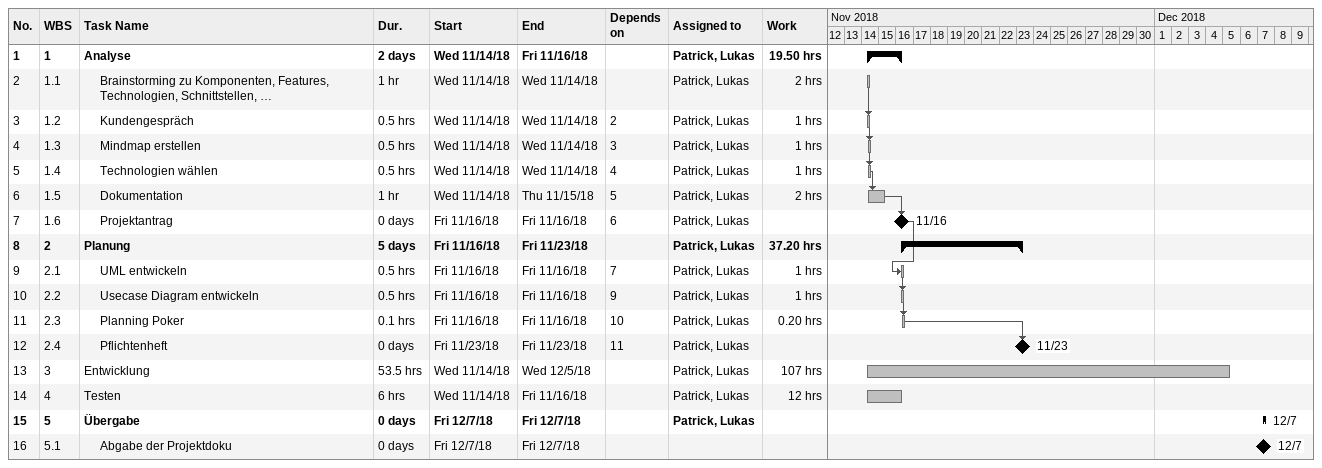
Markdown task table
| ID | WBS | Task | Duration | Start | Finish | Predecessors | Resources | Work (h) |
|---|---|---|---|---|---|---|---|---|
| 1 | 1 | **Analyse** | 2d | 2018-11-14 | 2018-11-16 |  | Patrick, Lukas | 19.50 |
| 2 | 1.1 | Brainstorming zu Komponenten, Features, Technologien, Schnittstellen, … | 1h | 2018-11-14 | 2018-11-14 |  | Patrick, Lukas | 2 |
| 3 | 1.2 | Kundengespräch | 0.5h | 2018-11-14 | 2018-11-14 | 2 | Patrick, Lukas | 1 |
| 4 | 1.3 | Mindmap erstellen | 0.5h | 2018-11-14 | 2018-11-14 | 3 | Patrick, Lukas | 1 |
| 5 | 1.4 | Technologien wählen | 0.5h | 2018-11-14 | 2018-11-14 | 4 | Patrick, Lukas | 1 |
| 6 | 1.5 | Dokumentation | 1h | 2018-11-14 | 2018-11-15 | 5 | Patrick, Lukas | 2 |
| 7 | 1.6 | Projektantrag | 0d | 2018-11-16 | 2018-11-16 | 6 | Patrick, Lukas |  |
| 8 | 2 | **Planung** | 5d | 2018-11-16 | 2018-11-23 |  | Patrick, Lukas | 37.20 |
| 9 | 2.1 | UML entwickeln | 0.5h | 2018-11-16 | 2018-11-16 | 7 | Patrick, Lukas | 1 |
| 10 | 2.2 | Usecase Diagram entwickeln | 0.5h | 2018-11-16 | 2018-11-16 | 9 | Patrick, Lukas | 1 |
| 11 | 2.3 | Planning Poker | 0.1h | 2018-11-16 | 2018-11-16 | 10 | Patrick, Lukas | 0.20 |
| 12 | 2.4 | Pflichtenheft | 0d | 2018-11-23 | 2018-11-23 | 11 | Patrick, Lukas |  |
| 13 | 3 | Entwicklung | 53.5h | 2018-11-14 | 2018-12-05 |  | Patrick, Lukas | 107 |
| 14 | 4 | Testen | 6h | 2018-11-14 | 2018-11-16 |  | Patrick, Lukas | 12 |
| 15 | 5 | **Übergabe** | 0d | 2018-12-07 | 2018-12-07 |  | Patrick, Lukas |  |
| 16 | 5.1 | Abgabe der Projektdoku | 0d | 2018-12-07 | 2018-12-07 |  |  |  |
